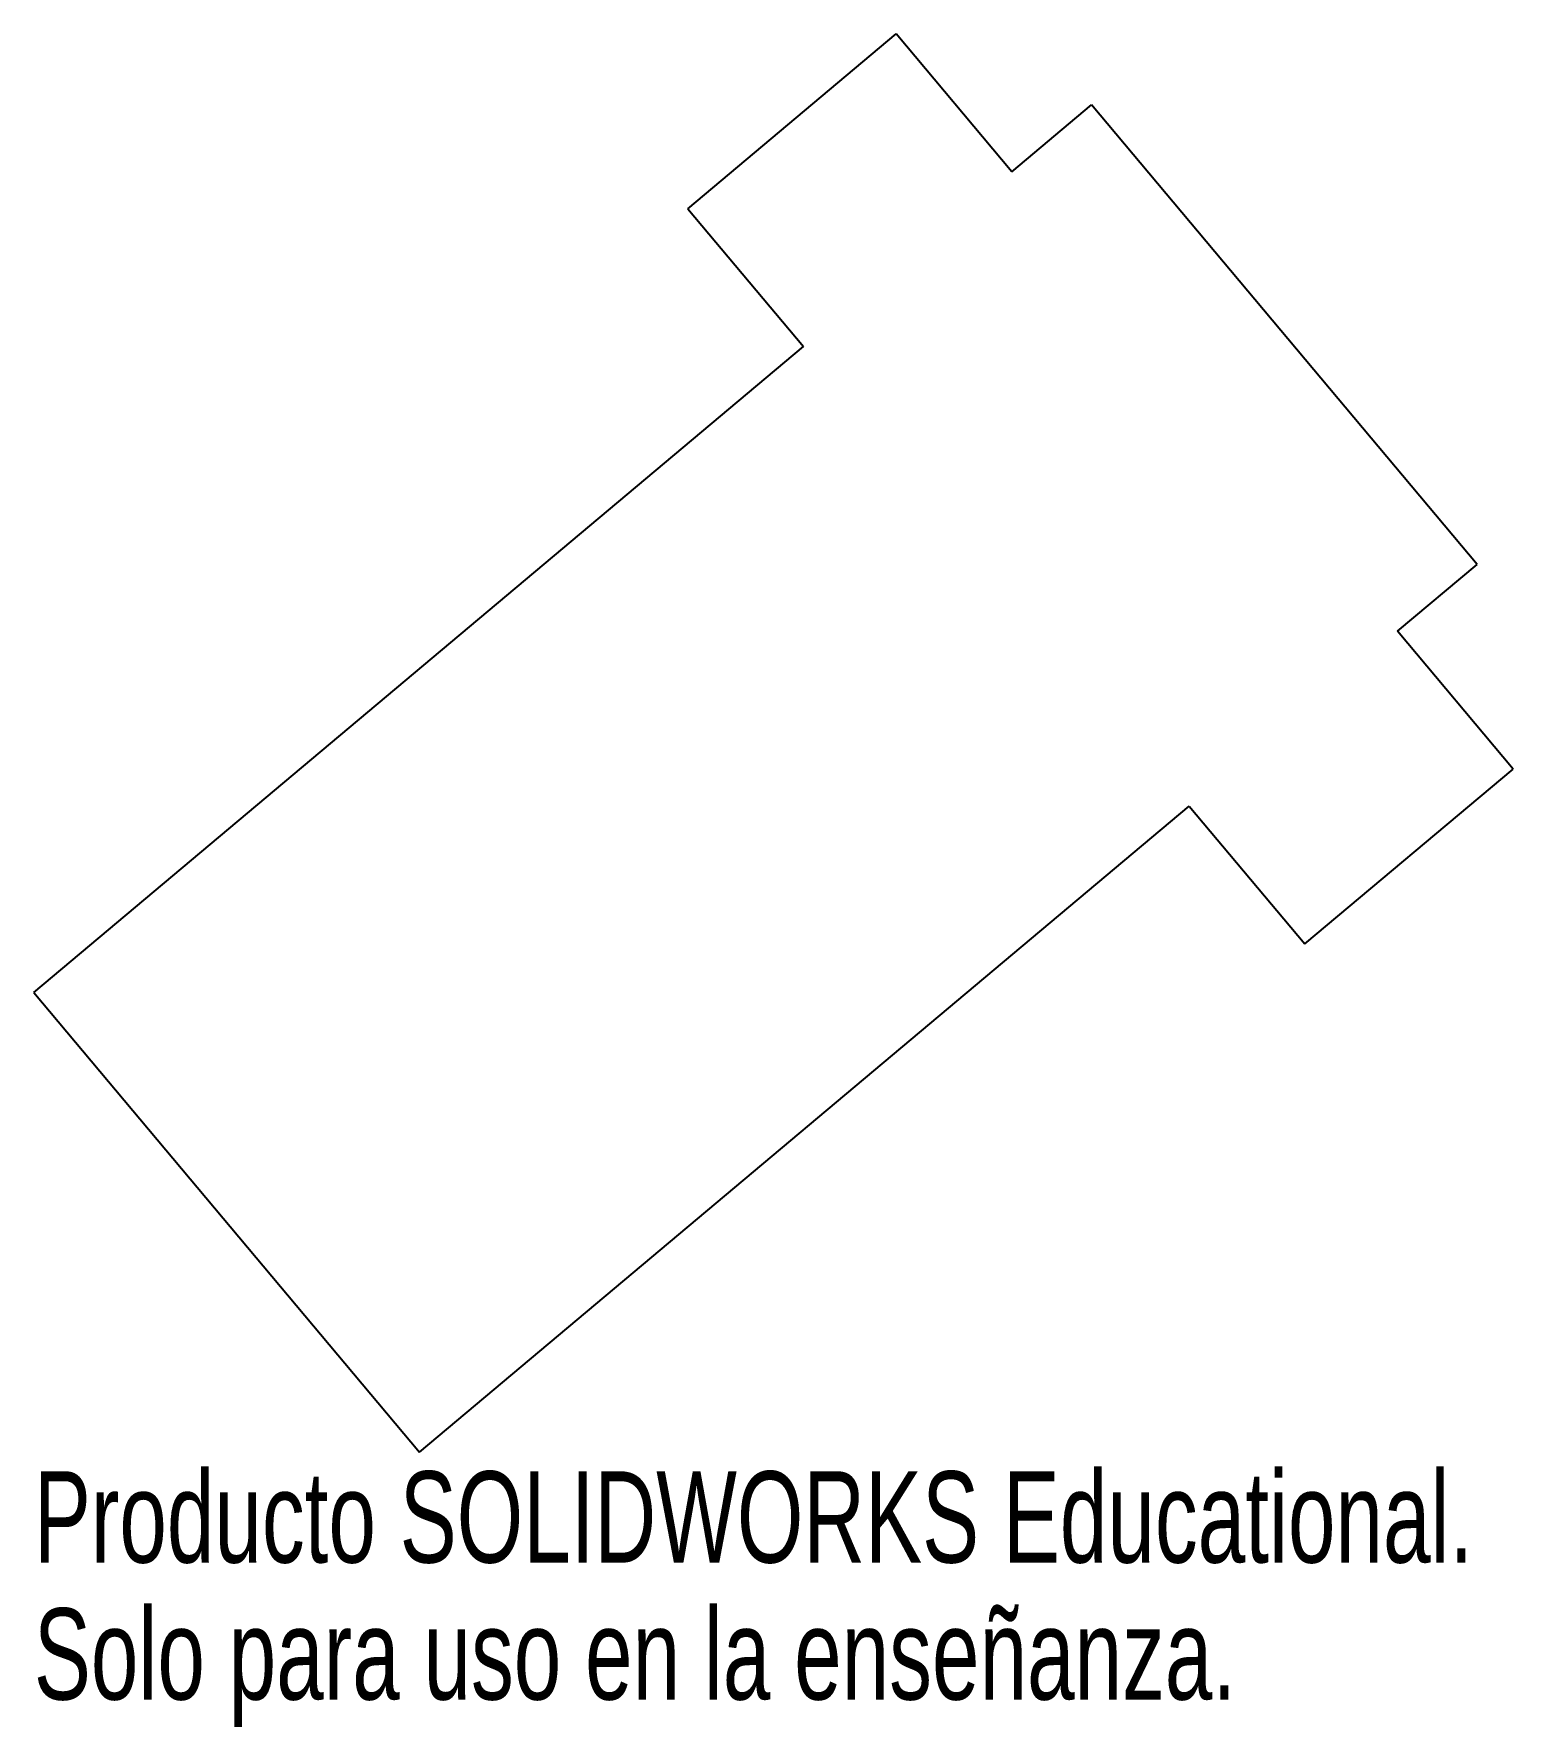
# Model space of a CAD drawing. Header units: inches. Extents: x -10.5 to -7.42, y 18.65 to 22.17.
import ezdxf

# ---------------------------------------------------------------- set-up
doc = ezdxf.new("R2010")
doc.units = ezdxf.units.IN
doc.header["$MEASUREMENT"] = 0
doc.styles.add('SLDTEXTSTYLE0', font='TXT', dxfattribs={"width": 0.7})

msp = doc.modelspace()

# ---------------------------------------------------------------- linework, layer by layer
at = {"color": 7, "linetype": 'Continuous', "lineweight": 25}
for p, q in [((-9.1378, 21.8094), (-8.7035, 22.1738)), ((-8.4625, 21.8865), (-8.7035, 22.1738)), ((-8.4625, 21.8865), (-8.2966, 22.0257)), ((-7.4931, 21.0682), (-8.2966, 22.0257)), ((-9.1378, 21.8094), (-8.8968, 21.5221)), ((-10.5009, 20.1761), (-8.8968, 21.5221)), ((-7.659, 20.929), (-7.4931, 21.0682)), ((-7.418, 20.6417), (-7.659, 20.929)), ((-7.8523, 20.2773), (-7.418, 20.6417)), ((-9.6974, 19.2186), (-8.0933, 20.5645)), ((-8.0933, 20.5645), (-7.8523, 20.2773)), ((-10.5009, 20.1761), (-9.6974, 19.2186))]:
    msp.add_line(p, q, dxfattribs=at)

# ---------------------------------------------------------------- texts
at = {"color": 7, "linetype": 'Continuous', "char_height": 0.1903, "attachment_point": 1, "style": 'SLDTEXTSTYLE0'}
for s, insert in [('Producto SOLIDWORKS Educational.', (-10.5009, 19.1784)), ('Solo para uso en la enseñanza.', (-10.5009, 18.893))]:
    msp.add_mtext(s, dxfattribs=dict(at, insert=insert))

doc.saveas('drawing.dxf')
